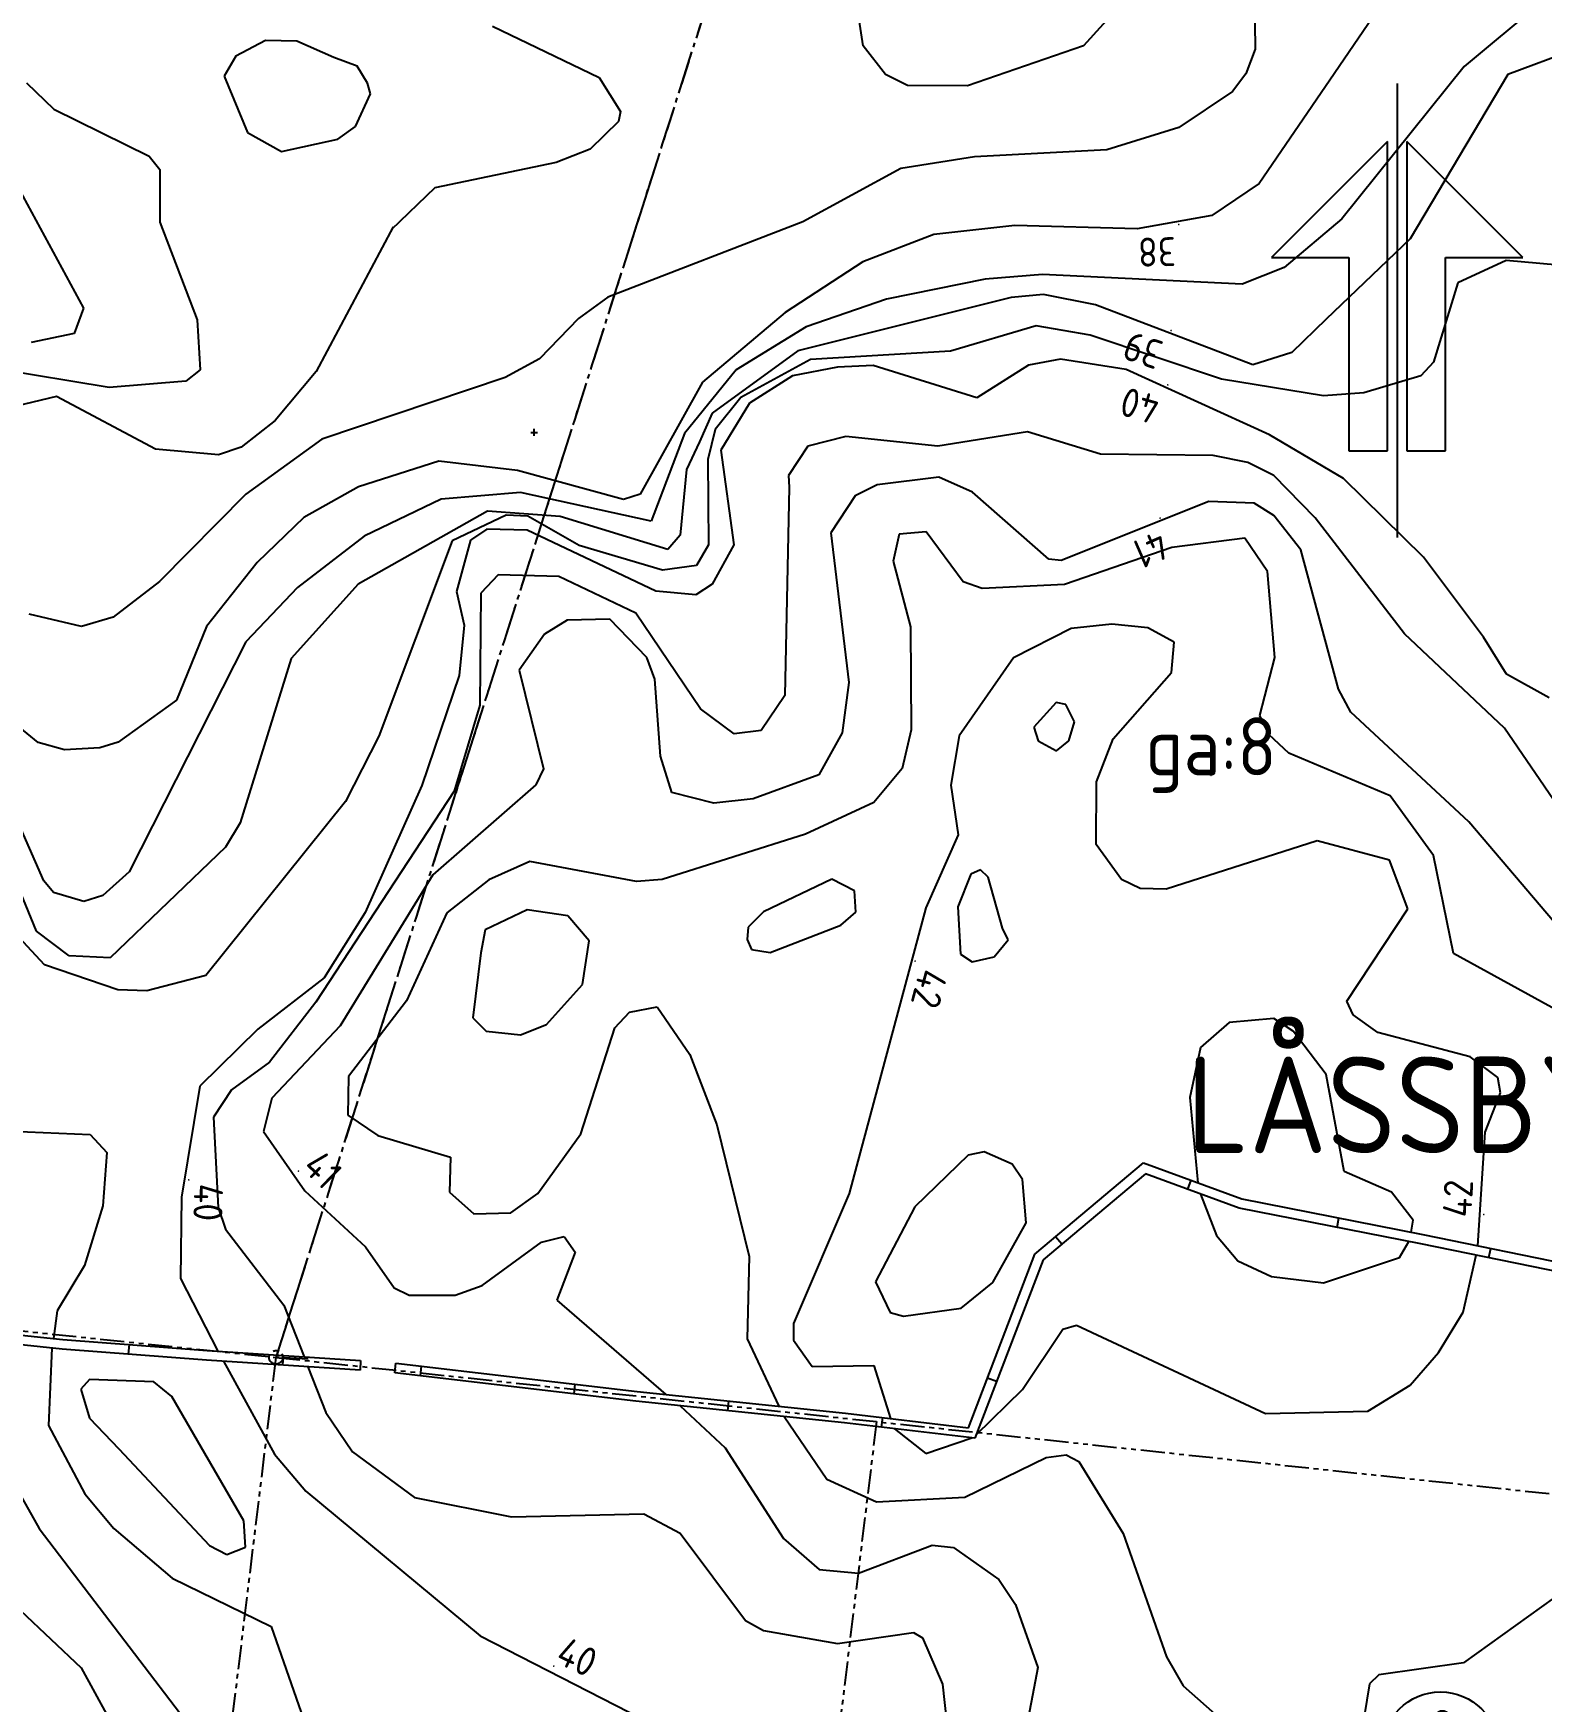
# Model space of a CAD drawing. Header units: metres. Extents: x 139929 to 143267, y 6401995 to 6404511.
# Drawn here: x 140226.6 to 140304.7, y 6402346.4 to 6402432.8 of the extents above; entities that cross this region are included whole.
import ezdxf
from ezdxf.enums import TextEntityAlignment as Align

# ---------------------------------------------------------------- set-up
doc = ezdxf.new("R2010")
doc.units = ezdxf.units.M
for name, pattern in [('DASHED', [0.75, 0.5, -0.25]), ('DASHED2', [3, 2, -1]), ('PHANTOM', [2.5, 1.25, -0.25, 0.25, -0.25, 0.25, -0.25])]:
    doc.linetypes.add(name, pattern=pattern)
doc.layers.add('LM_GRÄNSPUNKT_TEXT_NY', color=94, linetype='Continuous', lineweight=25)
for name, color, linetype in [('M-BEF-MUR', 4, 'Continuous'), ('M-BEF-NIVÅKURVA-PRIMÄR-0.5M', 12, 'Continuous'), ('M-BEF-NIVÅKURVA-PRIMÄR-1.0M', 12, 'Continuous'), ('M-GR-FASTIGHETSGRÄNS', 3, 'PHANTOM'), ('M-GR-RÄTTIGHETSGRÄNS', 3, 'DASHED'), ('M-GR-TRAKTGRÄNS', 7, 'PHANTOM'), ('M-KRYSS-1000', 1, 'Continuous'), ('M-KRYSS-400', 1, 'Continuous'), ('M-RH-VA-TEXT', 4, 'Continuous')]:
    doc.layers.add(name, color=color, linetype=linetype)
doc.styles.add('ISO', font='iso.shx', dxfattribs={"height": 2.5})
doc.styles.add('ITALICC', font='italicc', dxfattribs={"oblique": 10})
doc.styles.add('M-modell-va$0$SIMPLEX8', font='simplex.shx', dxfattribs={"width": 0.8})

# ---------------------------------------------------------------- blocks, each defined once
blk = doc.blocks.new('osynlig cirkel')
blk.add_circle((0, 0), 0.005)
blk = doc.blocks.new('OSYNLIG')
blk.add_blockref('osynlig cirkel', (0, 0))
blk = doc.blocks.new('LIGGARPUNKT')
blk.add_circle((0, 0), 0.35)
at = {"layer": 'LM_GRÄNSPUNKT_TEXT_NY', "style": 'ITALICC', "oblique": 10}
blk.add_attdef('PUNKTBETECKNING', (0.5, -0.35), '', height=0.7, dxfattribs=at)
blk = doc.blocks.new('PRI_V_POLLARE')
blk.add_circle((0, 0), 0.2)
blk = doc.blocks.new('PLUS')
for p, q in [((-0.175, 0), (0, 0)), ((0, 0), (0, 0.175)), ((0, -0.175), (0, 0)), ((0, 0), (0.175, 0))]:
    blk.add_line(p, q)
blk = doc.blocks.new('PRI_NIVÅ_HÖJDPKT')
at = {"color": 0, "linetype": 'Continuous', "lineweight": -3}
blk.add_circle((183, 184), 0.0005, dxfattribs=at)
blk = doc.blocks.new('M-modell-va$0$VA Littera')
blk.add_circle((0, 0), 1.5)
at = {"style": 'M-modell-va$0$SIMPLEX8', "width": 0.8}
for tag, p in [('D/S', (0.051, 0.289)), ('NR', (0.001, -0.891))]:
    blk.add_attdef(tag, text='', height=0.7, dxfattribs=at).set_placement(p, align=Align.CENTER)
at = {"style": 'M-modell-va$0$SIMPLEX8', "width": 0.8, "flags": 1}
for tag, p in [('LOCKNIVÅ', (1.783, 0.248)), ('VG-NIVÅ', (1.789, -0.674))]:
    blk.add_attdef(tag, p, '', height=0.5, dxfattribs=at)

msp = doc.modelspace()

# ---------------------------------------------------------------- linework, layer by layer
at = {"layer": 'M-BEF-MUR', "lineweight": -3}
for p, q in [((140278.45, 6402369.583), (140284.067, 6402374.313)), ((140284.067, 6402374.313), (140289.148, 6402372.436)), ((140284.166, 6402373.743), (140280.821, 6402370.926)), ((140289.013, 6402371.953), (140284.166, 6402373.743)), ((140286.355, 6402372.935), (140286.528, 6402373.404)), ((140289.148, 6402372.436), (140298.514, 6402370.605)), ((140298.416, 6402370.115), (140289.013, 6402371.953)), ((140294.083, 6402370.962), (140294.179, 6402371.452)), ((140280.821, 6402370.926), (140278.871, 6402369.284)), ((140298.514, 6402370.605), (140310.538, 6402368.133)), ((140279.832, 6402370.093), (140279.509, 6402370.475)), ((140310.453, 6402367.64), (140298.416, 6402370.115)), ((140301.928, 6402369.393), (140302.029, 6402369.883)), ((140228.108, 6402364.657), (140186.401, 6402369.167)), ((140186.457, 6402369.663), (140228.153, 6402365.154)), ((140275.002, 6402360.592), (140278.45, 6402369.583)), ((140278.871, 6402369.284), (140275.33, 6402360.05)), ((140235.588, 6402364.099), (140228.108, 6402364.657)), ((140228.153, 6402365.154), (140235.623, 6402364.597)), ((140231.556, 6402364.399), (140231.593, 6402364.898)), ((140235.623, 6402364.597), (140243.56, 6402364.07)), ((140243.527, 6402363.571), (140235.588, 6402364.099)), ((140239.535, 6402363.836), (140239.568, 6402364.335)), ((140243.56, 6402364.07), (140243.527, 6402363.571)), ((140245.322, 6402363.434), (140245.381, 6402363.93)), ((140245.381, 6402363.93), (140257.859, 6402362.47)), ((140246.657, 6402363.277), (140246.715, 6402363.774)), ((140257.804, 6402361.972), (140245.322, 6402363.434)), ((140254.603, 6402362.347), (140254.661, 6402362.844)), ((140276.456, 6402362.988), (140275.989, 6402363.166)), ((140268.589, 6402360.856), (140257.804, 6402361.972)), ((140257.859, 6402362.47), (140268.644, 6402361.353)), ((140262.556, 6402361.48), (140262.608, 6402361.978)), ((140268.644, 6402361.353), (140275.002, 6402360.592)), ((140270.51, 6402360.627), (140270.57, 6402361.123)), ((140275.33, 6402360.05), (140268.589, 6402360.856))]:
    msp.add_line(p, q, dxfattribs=at)
at = {"layer": 'M-BEF-MUR'}
for p, q in [((140278.45, 6402369.583), (140284.067, 6402374.313)), ((140284.067, 6402374.313), (140289.148, 6402372.436)), ((140284.166, 6402373.743), (140280.821, 6402370.926)), ((140289.013, 6402371.953), (140284.166, 6402373.743)), ((140286.355, 6402372.935), (140286.528, 6402373.404)), ((140289.148, 6402372.436), (140298.514, 6402370.605)), ((140298.416, 6402370.115), (140289.013, 6402371.953)), ((140294.083, 6402370.962), (140294.179, 6402371.452)), ((140280.821, 6402370.926), (140278.871, 6402369.284)), ((140298.514, 6402370.605), (140310.538, 6402368.133)), ((140279.832, 6402370.093), (140279.509, 6402370.475)), ((140310.453, 6402367.64), (140298.416, 6402370.115)), ((140301.928, 6402369.393), (140302.029, 6402369.883)), ((140228.108, 6402364.657), (140186.401, 6402369.167)), ((140186.457, 6402369.663), (140228.153, 6402365.154)), ((140275.002, 6402360.592), (140278.45, 6402369.583)), ((140278.871, 6402369.284), (140275.33, 6402360.05)), ((140235.588, 6402364.099), (140228.108, 6402364.657)), ((140228.153, 6402365.154), (140235.623, 6402364.597)), ((140231.556, 6402364.399), (140231.593, 6402364.898)), ((140235.623, 6402364.597), (140243.56, 6402364.07)), ((140243.527, 6402363.571), (140235.588, 6402364.099)), ((140239.535, 6402363.836), (140239.568, 6402364.335)), ((140243.56, 6402364.07), (140243.527, 6402363.571)), ((140245.322, 6402363.434), (140245.381, 6402363.93)), ((140245.381, 6402363.93), (140257.859, 6402362.47)), ((140246.657, 6402363.277), (140246.715, 6402363.774)), ((140257.804, 6402361.972), (140245.322, 6402363.434)), ((140254.603, 6402362.347), (140254.661, 6402362.844)), ((140276.456, 6402362.988), (140275.989, 6402363.166)), ((140268.589, 6402360.856), (140257.804, 6402361.972)), ((140257.859, 6402362.47), (140268.644, 6402361.353)), ((140262.556, 6402361.48), (140262.608, 6402361.978)), ((140268.644, 6402361.353), (140275.002, 6402360.592)), ((140270.51, 6402360.627), (140270.57, 6402361.123)), ((140275.33, 6402360.05), (140268.589, 6402360.856))]:
    msp.add_line(p, q, dxfattribs=at)
at = {"layer": 'M-BEF-NIVÅKURVA-PRIMÄR-0.5M', "linetype": 'Continuous', "lineweight": -3}
for p, q in [((140289.8, 6402435.04, 37.5), (140289.835, 6402431.945, 37.5)), ((140304.568, 6402434.319, 38.5), (140300.653, 6402431.052, 38.5)), ((140289.835, 6402431.945, 37.5), (140289.356, 6402430.671, 37.5)), ((140300.653, 6402431.052, 38.5), (140294.324, 6402423.178, 38.5)), ((140226.264, 6402430.204, 36.5), (140227.693, 6402428.845, 36.5)), ((140289.356, 6402430.671, 37.5), (140288.665, 6402429.765, 37.5)), ((140288.665, 6402429.765, 37.5), (140285.894, 6402427.891, 37.5)), ((140227.693, 6402428.845, 36.5), (140232.614, 6402426.408, 36.5)), ((140285.894, 6402427.891, 37.5), (140282.174, 6402426.743, 37.5)), ((140282.174, 6402426.743, 37.5), (140275.313, 6402426.373, 37.5)), ((140232.614, 6402426.408, 36.5), (140233.162, 6402425.731, 36.5)), ((140275.313, 6402426.373, 37.5), (140271.506, 6402425.771, 37.5)), ((140233.162, 6402425.731, 36.5), (140233.163, 6402422.991, 36.5)), ((140271.506, 6402425.771, 37.5), (140266.43, 6402423.02, 37.5)), ((140233.163, 6402422.991, 36.5), (140235.093, 6402417.949, 36.5)), ((140266.43, 6402423.02, 37.5), (140256.343, 6402419.123, 37.5)), ((140294.324, 6402423.178, 38.5), (140291.349, 6402420.646, 38.5)), ((140291.349, 6402420.646, 38.5), (140289.165, 6402419.794, 38.5)), ((140302.823, 6402421.014, 39.5), (140300.33, 6402419.866, 39.5)), ((140306.312, 6402420.711, 39.5), (140302.823, 6402421.014, 39.5)), ((140275.877, 6402420.043, 38.5), (140270.767, 6402419.008, 38.5)), ((140278.836, 6402420.286, 38.5), (140275.877, 6402420.043, 38.5)), ((140289.165, 6402419.794, 38.5), (140278.836, 6402420.286, 38.5)), ((140300.33, 6402419.866, 39.5), (140299.065, 6402415.747, 39.5)), ((140256.343, 6402419.123, 37.5), (140254.839, 6402418.018, 37.5)), ((140270.767, 6402419.008, 38.5), (140266.612, 6402417.585, 38.5)), ((140235.093, 6402417.949, 36.5), (140235.254, 6402415.346, 36.5)), ((140254.839, 6402418.018, 37.5), (140252.806, 6402415.916, 37.5)), ((140266.612, 6402417.585, 38.5), (140262.992, 6402415.35, 38.5)), ((140278.508, 6402417.631, 39.5), (140274.086, 6402416.314, 39.5)), ((140281.31, 6402417.157, 39.5), (140278.508, 6402417.631, 39.5)), ((140274.086, 6402416.314, 39.5), (140266.836, 6402415.893, 39.5)), ((140288.101, 6402414.87, 39.5), (140281.31, 6402417.157, 39.5)), ((140230.55, 6402414.442, 36.5), (140220.317, 6402416.133, 36.5)), ((140252.806, 6402415.916, 37.5), (140251.028, 6402414.959, 37.5)), ((140266.836, 6402415.893, 39.5), (140263.233, 6402413.916, 39.5)), ((140299.065, 6402415.747, 39.5), (140298.41, 6402415.04, 39.5)), ((140234.511, 6402414.764, 36.5), (140230.55, 6402414.442, 36.5)), ((140235.254, 6402415.346, 36.5), (140234.511, 6402414.764, 36.5)), ((140251.028, 6402414.959, 37.5), (140241.551, 6402411.76, 37.5)), ((140262.992, 6402415.35, 38.5), (140260.321, 6402412.063, 38.5)), ((140293.383, 6402414.003, 39.5), (140288.101, 6402414.87, 39.5)), ((140298.41, 6402415.04, 39.5), (140295.46, 6402414.169, 39.5)), ((140263.233, 6402413.916, 39.5), (140261.91, 6402412.268, 39.5)), ((140295.46, 6402414.169, 39.5), (140293.383, 6402414.003, 39.5)), ((140260.321, 6402412.063, 38.5), (140258.597, 6402407.518, 38.5)), ((140261.91, 6402412.268, 39.5), (140261.523, 6402410.714, 39.5)), ((140278.057, 6402412.142, 40.5), (140273.419, 6402411.408, 40.5)), ((140281.844, 6402410.996, 40.5), (140278.057, 6402412.142, 40.5)), ((140241.551, 6402411.76, 37.5), (140237.625, 6402408.911, 37.5)), ((140266.691, 6402411.402, 40.5), (140265.701, 6402409.891, 40.5)), ((140268.656, 6402411.905, 40.5), (140266.691, 6402411.402, 40.5)), ((140273.419, 6402411.408, 40.5), (140268.656, 6402411.905, 40.5)), ((140261.523, 6402410.714, 39.5), (140261.555, 6402406.302, 39.5)), ((140287.674, 6402410.928, 40.5), (140281.844, 6402410.996, 40.5)), ((140289.462, 6402410.566, 40.5), (140287.674, 6402410.928, 40.5)), ((140290.809, 6402409.887, 40.5), (140289.462, 6402410.566, 40.5)), ((140265.701, 6402409.891, 40.5), (140265.728, 6402409.278, 40.5)), ((140292.953, 6402407.691, 40.5), (140290.809, 6402409.887, 40.5)), ((140237.625, 6402408.911, 37.5), (140233.149, 6402404.391, 37.5)), ((140247.727, 6402408.658, 38.5), (140243.742, 6402406.745, 38.5)), ((140251.825, 6402409, 38.5), (140247.727, 6402408.658, 38.5)), ((140258.597, 6402407.518, 38.5), (140251.825, 6402409, 38.5)), ((140265.728, 6402409.278, 40.5), (140265.51, 6402398.503, 40.5)), ((140251.086, 6402407.831, 39.5), (140248.295, 6402406.504, 39.5)), ((140252.201, 6402407.778, 39.5), (140251.086, 6402407.831, 39.5)), ((140254.872, 6402406.253, 39.5), (140252.201, 6402407.778, 39.5)), ((140297.565, 6402401.697, 40.5), (140292.953, 6402407.691, 40.5)), ((140271.419, 6402406.849, 41.5), (140271.118, 6402405.443, 41.5)), ((140272.827, 6402406.962, 41.5), (140271.419, 6402406.849, 41.5)), ((140274.73, 6402404.374, 41.5), (140272.827, 6402406.962, 41.5)), ((140243.742, 6402406.745, 38.5), (140240.297, 6402404.08, 38.5)), ((140248.295, 6402406.504, 39.5), (140244.502, 6402396.39, 39.5)), ((140259.174, 6402404.98, 39.5), (140254.872, 6402406.253, 39.5)), ((140261.555, 6402406.302, 39.5), (140260.937, 6402405.227, 39.5)), ((140285.523, 6402406.155, 41.5), (140279.97, 6402404.246, 41.5)), ((140289.306, 6402406.639, 41.5), (140285.523, 6402406.155, 41.5)), ((140290.475, 6402404.919, 41.5), (140289.306, 6402406.639, 41.5)), ((140260.937, 6402405.227, 39.5), (140259.174, 6402404.98, 39.5)), ((140271.118, 6402405.443, 41.5), (140272.005, 6402402.052, 41.5)), ((140233.149, 6402404.391, 37.5), (140230.749, 6402402.551, 37.5)), ((140250.666, 6402404.744, 40.5), (140249.778, 6402403.799, 40.5)), ((140253.811, 6402404.654, 40.5), (140250.666, 6402404.744, 40.5)), ((140257.796, 6402402.756, 40.5), (140253.811, 6402404.654, 40.5)), ((140275.724, 6402404.043, 41.5), (140274.73, 6402404.374, 41.5)), ((140279.97, 6402404.246, 41.5), (140275.724, 6402404.043, 41.5)), ((140290.855, 6402400.472, 41.5), (140290.475, 6402404.919, 41.5)), ((140240.297, 6402404.08, 38.5), (140237.62, 6402401.269, 38.5)), ((140249.778, 6402403.799, 40.5), (140249.728, 6402397.998, 40.5)), ((140229.117, 6402402.066, 37.5), (140226.402, 6402402.699, 37.5)), ((140230.749, 6402402.551, 37.5), (140229.117, 6402402.066, 37.5)), ((140261.135, 6402397.804, 40.5), (140257.796, 6402402.756, 40.5)), ((140272.005, 6402402.052, 41.5), (140272.051, 6402396.727, 41.5)), ((140302.741, 6402396.806, 40.5), (140297.565, 6402401.697, 40.5)), ((140237.62, 6402401.269, 38.5), (140231.58, 6402389.363, 38.5)), ((140290.077, 6402397.461, 41.5), (140290.855, 6402400.472, 41.5)), ((140265.51, 6402398.503, 40.5), (140264.275, 6402396.683, 40.5)), ((140249.728, 6402397.998, 40.5), (140248.404, 6402393.542, 40.5)), ((140262.878, 6402396.515, 40.5), (140261.135, 6402397.804, 40.5)), ((140279.542, 6402398.128, 42.5), (140278.395, 6402396.857, 42.5)), ((140280.051, 6402398.029, 42.5), (140279.542, 6402398.128, 42.5)), ((140280.495, 6402397.141, 42.5), (140280.051, 6402398.029, 42.5)), ((140290.558, 6402396.463, 41.5), (140290.077, 6402397.461, 41.5)), ((140264.275, 6402396.683, 40.5), (140262.878, 6402396.515, 40.5)), ((140272.051, 6402396.727, 41.5), (140271.576, 6402394.72, 41.5)), ((140278.395, 6402396.857, 42.5), (140278.614, 6402396.142, 42.5)), ((140280.208, 6402396.147, 42.5), (140280.495, 6402397.141, 42.5)), ((140291.578, 6402395.514, 41.5), (140290.558, 6402396.463, 41.5)), ((140305.51, 6402392.772, 40.5), (140302.741, 6402396.806, 40.5)), ((140244.502, 6402396.39, 39.5), (140242.769, 6402393.012, 39.5)), ((140278.614, 6402396.142, 42.5), (140279.565, 6402395.632, 42.5)), ((140279.565, 6402395.632, 42.5), (140280.208, 6402396.147, 42.5)), ((140296.83, 6402393.297, 41.5), (140291.578, 6402395.514, 41.5)), ((140227.166, 6402388.9, 38.5), (140224.808, 6402394.259, 38.5)), ((140271.576, 6402394.72, 41.5), (140270.116, 6402392.95, 41.5)), ((140242.769, 6402393.012, 39.5), (140235.553, 6402384.011, 39.5)), ((140248.404, 6402393.542, 40.5), (140241.233, 6402382.615, 40.5)), ((140299.061, 6402390.207, 41.5), (140296.83, 6402393.297, 41.5)), ((140270.116, 6402392.95, 41.5), (140266.579, 6402391.319, 41.5)), ((140266.579, 6402391.319, 41.5), (140259.159, 6402388.967, 41.5)), ((140252.315, 6402389.911, 41.5), (140250.2, 6402388.958, 41.5)), ((140257.831, 6402388.872, 41.5), (140252.315, 6402389.911, 41.5)), ((140300.097, 6402385.139, 41.5), (140299.061, 6402390.207, 41.5)), ((140227.666, 6402388.301, 38.5), (140227.166, 6402388.9, 38.5)), ((140231.58, 6402389.363, 38.5), (140230.212, 6402388.147, 38.5)), ((140250.2, 6402388.958, 41.5), (140248.024, 6402387.242, 41.5)), ((140259.159, 6402388.967, 41.5), (140257.831, 6402388.872, 41.5)), ((140275.132, 6402389.257, 42.5), (140274.46, 6402387.55, 42.5)), ((140275.63, 6402389.465, 42.5), (140275.132, 6402389.257, 42.5)), ((140276.019, 6402389.092, 42.5), (140275.63, 6402389.465, 42.5)), ((140276.762, 6402386.445, 42.5), (140276.019, 6402389.092, 42.5)), ((140229.237, 6402387.83, 38.5), (140227.666, 6402388.301, 38.5)), ((140230.212, 6402388.147, 38.5), (140229.237, 6402387.83, 38.5)), ((140248.024, 6402387.242, 41.5), (140245.926, 6402382.697, 41.5)), ((140274.46, 6402387.55, 42.5), (140274.591, 6402385.101, 42.5)), ((140227.209, 6402384.55, 39.5), (140225.435, 6402386.45, 39.5)), ((140277.062, 6402385.856, 42.5), (140276.762, 6402386.445, 42.5)), ((140276.341, 6402384.969, 42.5), (140277.062, 6402385.856, 42.5)), ((140231, 6402383.254, 39.5), (140227.209, 6402384.55, 39.5)), ((140274.591, 6402385.101, 42.5), (140275.195, 6402384.704, 42.5)), ((140275.195, 6402384.704, 42.5), (140276.341, 6402384.969, 42.5)), ((140306.42, 6402381.668, 41.5), (140300.097, 6402385.139, 41.5)), ((140235.553, 6402384.011, 39.5), (140232.488, 6402383.214, 39.5)), ((140232.488, 6402383.214, 39.5), (140231, 6402383.254, 39.5)), ((140245.926, 6402382.697, 41.5), (140242.928, 6402378.782, 41.5)), ((140241.233, 6402382.615, 40.5), (140238.844, 6402379.52, 40.5)), ((140256.71, 6402381.292, 41.5), (140257.478, 6402382.108, 41.5)), ((140257.478, 6402382.108, 41.5), (140258.909, 6402382.39, 41.5)), ((140258.909, 6402382.39, 41.5), (140260.594, 6402379.914, 41.5)), ((140290.812, 6402381.775, 42.5), (140288.488, 6402381.571, 42.5)), ((140291.816, 6402381.13, 42.5), (140290.812, 6402381.775, 42.5)), ((140254.959, 6402375.802, 41.5), (140256.71, 6402381.292, 41.5)), ((140288.488, 6402381.571, 42.5), (140287.013, 6402380.283, 42.5)), ((140293.508, 6402378.885, 42.5), (140291.816, 6402381.13, 42.5)), ((140287.013, 6402380.283, 42.5), (140286.453, 6402377.683, 42.5)), ((140238.844, 6402379.52, 40.5), (140236.875, 6402378.081, 40.5)), ((140260.594, 6402379.914, 41.5), (140261.984, 6402376.28, 41.5)), ((140242.928, 6402378.782, 41.5), (140242.902, 6402376.78, 41.5)), ((140294.443, 6402373.864, 42.5), (140293.508, 6402378.885, 42.5)), ((140236.875, 6402378.081, 40.5), (140235.939, 6402376.675, 40.5)), ((140286.453, 6402377.683, 42.5), (140286.878, 6402373.275, 42.5)), ((140235.939, 6402376.675, 40.5), (140236.179, 6402371.995, 40.5)), ((140242.902, 6402376.78, 41.5), (140244.449, 6402375.728, 41.5)), ((140222.792, 6402376.054, 39.5), (140229.569, 6402375.773, 39.5)), ((140229.569, 6402375.773, 39.5), (140230.428, 6402374.847, 39.5)), ((140244.449, 6402375.728, 41.5), (140248.204, 6402374.593, 41.5)), ((140252.726, 6402372.712, 41.5), (140254.959, 6402375.802, 41.5)), ((140261.984, 6402376.28, 41.5), (140263.664, 6402369.454, 41.5)), ((140275.827, 6402374.884, 42.5), (140274.998, 6402374.705, 42.5)), ((140277.261, 6402374.237, 42.5), (140275.827, 6402374.884, 42.5)), ((140230.428, 6402374.847, 39.5), (140230.219, 6402372.084, 39.5)), ((140248.204, 6402374.593, 41.5), (140248.16, 6402372.785, 41.5)), ((140274.998, 6402374.705, 42.5), (140272.227, 6402372.024, 42.5)), ((140277.806, 6402373.446, 42.5), (140277.261, 6402374.237, 42.5)), ((140277.998, 6402371.202, 42.5), (140277.806, 6402373.446, 42.5)), ((140296.9, 6402372.781, 42.5), (140294.443, 6402373.864, 42.5)), ((140248.16, 6402372.785, 41.5), (140249.42, 6402371.665, 41.5)), ((140251.338, 6402371.719, 41.5), (140252.726, 6402372.712, 41.5)), ((140287.014, 6402372.692, 42.5), (140287.846, 6402370.548, 42.5)), ((140298.017, 6402371.345, 42.5), (140296.9, 6402372.781, 42.5)), ((140230.219, 6402372.084, 39.5), (140229.277, 6402369, 39.5)), ((140236.179, 6402371.995, 40.5), (140236.572, 6402370.872, 40.5)), ((140249.42, 6402371.665, 41.5), (140251.338, 6402371.719, 41.5)), ((140272.227, 6402372.024, 42.5), (140270.201, 6402368.149, 42.5)), ((140236.572, 6402370.872, 40.5), (140239.583, 6402366.946, 40.5)), ((140276.273, 6402368.12, 42.5), (140277.998, 6402371.202, 42.5)), ((140287.846, 6402370.548, 42.5), (140288.952, 6402369.234, 42.5)), ((140297.92, 6402370.721, 42.5), (140298.017, 6402371.345, 42.5)), ((140297.312, 6402369.415, 42.5), (140297.798, 6402370.235, 42.5)), ((140229.277, 6402369, 39.5), (140227.863, 6402366.638, 39.5)), ((140263.664, 6402369.454, 41.5), (140263.559, 6402365.193, 41.5)), ((140288.952, 6402369.234, 42.5), (140290.694, 6402368.416, 42.5)), ((140293.379, 6402368.096, 42.5), (140297.312, 6402369.415, 42.5)), ((140270.201, 6402368.149, 42.5), (140270.963, 6402366.56, 42.5)), ((140274.632, 6402366.777, 42.5), (140276.273, 6402368.12, 42.5)), ((140290.694, 6402368.416, 42.5), (140293.379, 6402368.096, 42.5)), ((140227.863, 6402366.638, 39.5), (140227.669, 6402365.206, 39.5)), ((140239.583, 6402366.946, 40.5), (140240.63, 6402364.265, 40.5)), ((140270.963, 6402366.56, 42.5), (140271.643, 6402366.362, 42.5)), ((140271.643, 6402366.362, 42.5), (140274.632, 6402366.777, 42.5)), ((140227.58, 6402364.714, 39.5), (140227.417, 6402360.714, 39.5)), ((140263.559, 6402365.193, 41.5), (140265.188, 6402361.71, 41.5)), ((140240.83, 6402363.75, 40.5), (140241.759, 6402361.375, 40.5)), ((140241.759, 6402361.375, 40.5), (140243.138, 6402359.343, 40.5)), ((140265.469, 6402361.18, 41.5), (140267.68, 6402357.933, 41.5)), ((140227.417, 6402360.714, 39.5), (140229.293, 6402357.17, 39.5)), ((140243.138, 6402359.343, 40.5), (140246.337, 6402356.977, 40.5)), ((140274.821, 6402356.997, 41.5), (140279.025, 6402359.046, 41.5)), ((140279.025, 6402359.046, 41.5), (140280.061, 6402359.198, 41.5)), ((140280.061, 6402359.198, 41.5), (140280.723, 6402358.841, 41.5)), ((140280.723, 6402358.841, 41.5), (140283.009, 6402355.118, 41.5)), ((140267.68, 6402357.933, 41.5), (140270.25, 6402356.766, 41.5)), ((140229.293, 6402357.17, 39.5), (140230.797, 6402355.372, 39.5)), ((140246.337, 6402356.977, 40.5), (140251.372, 6402355.991, 40.5)), ((140270.25, 6402356.766, 41.5), (140274.821, 6402356.997, 41.5)), ((140251.372, 6402355.991, 40.5), (140258.204, 6402356.141, 40.5)), ((140258.204, 6402356.141, 40.5), (140260.099, 6402355.133, 40.5)), ((140230.797, 6402355.372, 39.5), (140233.8, 6402352.813, 39.5)), ((140260.099, 6402355.133, 40.5), (140263.469, 6402350.609, 40.5)), ((140283.009, 6402355.118, 41.5), (140285.253, 6402348.734, 41.5)), ((140233.8, 6402352.813, 39.5), (140238.921, 6402350.299, 39.5)), ((140225.959, 6402351.132, 38.5), (140229.096, 6402348.166, 38.5)), ((140238.921, 6402350.299, 39.5), (140240.744, 6402345.112, 39.5)), ((140263.469, 6402350.609, 40.5), (140264.411, 6402350.095, 40.5)), ((140264.411, 6402350.095, 40.5), (140268.224, 6402349.422, 40.5)), ((140268.224, 6402349.422, 40.5), (140272.162, 6402350, 40.5)), ((140272.162, 6402350, 40.5), (140272.63, 6402349.716, 40.5)), ((140272.63, 6402349.716, 40.5), (140273.66, 6402347.315, 40.5)), ((140229.096, 6402348.166, 38.5), (140236.739, 6402334.229, 38.5)), ((140285.253, 6402348.734, 41.5), (140286.121, 6402347.237, 41.5)), ((140273.66, 6402347.315, 40.5), (140274.266, 6402341.74, 40.5)), ((140286.121, 6402347.237, 41.5), (140290.321, 6402343.529, 41.5))]:
    msp.add_line(p, q, dxfattribs=at)
at = {"layer": 'M-BEF-NIVÅKURVA-PRIMÄR-1.0M', "linetype": 'Continuous', "lineweight": -3}
for p, q in [((140299.061, 6402438.211, 38), (140293.705, 6402430.346, 38)), ((140269.552, 6402432.119, 37), (140268.855, 6402436.681, 37)), ((140283.001, 6402434.369, 37), (140280.963, 6402432.118, 37)), ((140250.385, 6402433.138, 37), (140255.905, 6402430.479, 37)), ((140238.629, 6402432.403, 37), (140237.104, 6402431.594, 37)), ((140240.258, 6402432.369, 37), (140238.629, 6402432.403, 37)), ((140242.166, 6402431.517, 37), (140240.258, 6402432.369, 37)), ((140270.721, 6402430.644, 37), (140269.552, 6402432.119, 37)), ((140280.963, 6402432.118, 37), (140274.952, 6402430.058, 37)), ((140306.352, 6402431.921, 39), (140302.908, 6402430.643, 39)), ((140237.104, 6402431.594, 37), (140236.501, 6402430.561, 37)), ((140243.371, 6402431.076, 37), (140242.166, 6402431.517, 37)), ((140243.906, 6402430.195, 37), (140243.371, 6402431.076, 37)), ((140236.501, 6402430.561, 37), (140237.709, 6402427.643, 37)), ((140244.069, 6402429.633, 37), (140243.906, 6402430.195, 37)), ((140255.905, 6402430.479, 37), (140257.006, 6402428.732, 37)), ((140271.851, 6402430.065, 37), (140270.721, 6402430.644, 37)), ((140293.705, 6402430.346, 38), (140290.042, 6402424.997, 38)), ((140302.908, 6402430.643, 39), (140297.853, 6402422.127, 39)), ((140243.299, 6402427.955, 37), (140244.069, 6402429.633, 37)), ((140274.952, 6402430.058, 37), (140271.851, 6402430.065, 37)), ((140257.006, 6402428.732, 37), (140256.905, 6402428.217, 37)), ((140237.709, 6402427.643, 37), (140239.466, 6402426.662, 37)), ((140242.381, 6402427.302, 37), (140243.299, 6402427.955, 37)), ((140256.905, 6402428.217, 37), (140255.431, 6402426.781, 37)), ((140239.466, 6402426.662, 37), (140242.381, 6402427.302, 37)), ((140255.431, 6402426.781, 37), (140253.683, 6402426.086, 37)), ((140253.683, 6402426.086, 37), (140247.401, 6402424.767, 37)), ((140225.624, 6402425.171, 36), (140229.224, 6402418.547, 36)), ((140290.042, 6402424.997, 38), (140287.603, 6402423.344, 38)), ((140247.401, 6402424.767, 37), (140245.142, 6402422.607, 37)), ((140287.603, 6402423.344, 38), (140283.738, 6402422.647, 38)), ((140245.25, 6402422.755, 37), (140241.257, 6402415.276, 37)), ((140273.222, 6402422.359, 38), (140269.548, 6402420.946, 38)), ((140277.412, 6402422.833, 38), (140273.222, 6402422.359, 38)), ((140283.738, 6402422.647, 38), (140277.412, 6402422.833, 38)), ((140297.853, 6402422.127, 39), (140293.515, 6402417.98, 39)), ((140269.548, 6402420.946, 38), (140265.523, 6402418.322, 38)), ((140277.209, 6402419.091, 39), (140266.172, 6402416.33, 39)), ((140278.886, 6402419.251, 39), (140277.209, 6402419.091, 39)), ((140281.584, 6402418.713, 39), (140278.886, 6402419.251, 39)), ((140229.224, 6402418.547, 36), (140228.739, 6402417.24, 36)), ((140265.523, 6402418.322, 38), (140261.248, 6402414.722, 38)), ((140289.727, 6402415.617, 39), (140281.584, 6402418.713, 39)), ((140228.739, 6402417.24, 36), (140226.517, 6402416.769, 36)), ((140293.515, 6402417.98, 39), (140291.744, 6402416.244, 39)), ((140266.172, 6402416.33, 39), (140261.744, 6402413.107, 39)), ((140268.223, 6402415.498, 40), (140265.904, 6402415.038, 40)), ((140270.083, 6402415.574, 40), (140268.223, 6402415.498, 40)), ((140275.441, 6402413.906, 40), (140270.083, 6402415.574, 40)), ((140278.11, 6402415.599, 40), (140275.441, 6402413.906, 40)), ((140279.766, 6402415.903, 40), (140278.11, 6402415.599, 40)), ((140283.166, 6402415.365, 40), (140279.766, 6402415.903, 40)), ((140291.744, 6402416.244, 39), (140289.727, 6402415.617, 39)), ((140241.257, 6402415.276, 37), (140239.135, 6402412.74, 37)), ((140261.248, 6402414.722, 38), (140258.013, 6402408.923, 38)), ((140265.904, 6402415.038, 40), (140263.677, 6402413.623, 40)), ((140290.588, 6402411.99, 40), (140283.166, 6402415.365, 40)), ((140227.83, 6402413.976, 37), (140224.853, 6402413.258, 37)), ((140232.939, 6402411.25, 37), (140227.83, 6402413.976, 37)), ((140261.744, 6402413.107, 39), (140261.094, 6402411.623, 39)), ((140263.677, 6402413.623, 40), (140262.189, 6402411.196, 40)), ((140239.135, 6402412.74, 37), (140237.372, 6402411.355, 37)), ((140236.209, 6402410.952, 37), (140232.939, 6402411.25, 37)), ((140237.372, 6402411.355, 37), (140236.209, 6402410.952, 37)), ((140261.094, 6402411.623, 39), (140260.414, 6402410.202, 39)), ((140262.189, 6402411.196, 40), (140262.861, 6402406.302, 40)), ((140294.416, 6402409.737, 40), (140290.588, 6402411.99, 40)), ((140247.604, 6402410.624, 38), (140243.444, 6402409.296, 38)), ((140251.669, 6402410.142, 38), (140247.604, 6402410.624, 38)), ((140257.154, 6402408.641, 38), (140251.669, 6402410.142, 38)), ((140260.414, 6402410.202, 39), (140260.092, 6402406.788, 39)), ((140270.291, 6402409.408, 41), (140269.145, 6402408.825, 41)), ((140273.48, 6402409.79, 41), (140270.291, 6402409.408, 41)), ((140275.216, 6402409.02, 41), (140273.48, 6402409.79, 41)), ((140298.559, 6402405.649, 40), (140294.416, 6402409.737, 40)), ((140243.444, 6402409.296, 38), (140240.628, 6402407.707, 38)), ((140258.013, 6402408.923, 38), (140257.154, 6402408.641, 38)), ((140269.145, 6402408.825, 41), (140267.895, 6402406.92, 41)), ((140279.163, 6402405.546, 41), (140275.216, 6402409.02, 41)), ((140287.444, 6402408.542, 41), (140279.809, 6402405.488, 41)), ((140289.795, 6402408.448, 41), (140287.444, 6402408.542, 41)), ((140240.628, 6402407.707, 38), (140238.199, 6402405.389, 38)), ((140250.12, 6402408.031, 39), (140243.426, 6402404.255, 39)), ((140253.877, 6402407.765, 39), (140250.12, 6402408.031, 39)), ((140259.447, 6402406.06, 39), (140253.877, 6402407.765, 39)), ((140290.799, 6402407.817, 41), (140289.795, 6402408.448, 41)), ((140292.213, 6402406.037, 41), (140290.799, 6402407.817, 41)), ((140250.09, 6402407.108, 40), (140249.242, 6402406.534, 40)), ((140252.179, 6402407.052, 40), (140250.09, 6402407.108, 40)), ((140258.829, 6402403.904, 40), (140252.179, 6402407.052, 40)), ((140267.895, 6402406.92, 41), (140268.826, 6402399.165, 41)), ((140249.242, 6402406.534, 40), (140248.522, 6402403.882, 40)), ((140260.092, 6402406.788, 39), (140259.447, 6402406.06, 39)), ((140262.861, 6402406.302, 40), (140261.754, 6402404.253, 40)), ((140294.147, 6402398.826, 41), (140292.213, 6402406.037, 41)), ((140238.199, 6402405.389, 38), (140235.577, 6402402.06, 38)), ((140279.809, 6402405.488, 41), (140279.163, 6402405.546, 41)), ((140301.661, 6402401.51, 40), (140298.559, 6402405.649, 40)), ((140243.426, 6402404.255, 39), (140239.968, 6402400.414, 39)), ((140261.754, 6402404.253, 40), (140260.899, 6402403.701, 40)), ((140248.522, 6402403.882, 40), (140248.915, 6402402.136, 40)), ((140260.899, 6402403.701, 40), (140258.829, 6402403.904, 40)), ((140235.577, 6402402.06, 38), (140234.024, 6402398.263, 38)), ((140248.915, 6402402.136, 40), (140248.661, 6402399.529, 40)), ((140253.07, 6402401.676, 41), (140251.76, 6402399.811, 41)), ((140254.246, 6402402.388, 41), (140253.07, 6402401.676, 41)), ((140256.455, 6402402.445, 41), (140254.246, 6402402.388, 41)), ((140258.358, 6402400.461, 41), (140256.455, 6402402.445, 41)), ((140280.326, 6402401.966, 42), (140277.338, 6402400.445, 42)), ((140282.422, 6402402.19, 42), (140280.326, 6402401.966, 42)), ((140284.286, 6402402.003, 42), (140282.422, 6402402.19, 42)), ((140285.65, 6402401.256, 42), (140284.286, 6402402.003, 42)), ((140285.516, 6402399.689, 42), (140285.65, 6402401.256, 42)), ((140302.843, 6402399.596, 40), (140301.661, 6402401.51, 40)), ((140239.968, 6402400.414, 39), (140237.327, 6402391.909, 39)), ((140258.776, 6402399.338, 41), (140258.358, 6402400.461, 41)), ((140277.338, 6402400.445, 42), (140274.522, 6402396.414, 42)), ((140248.661, 6402399.529, 40), (140246.721, 6402393.834, 40)), ((140251.76, 6402399.811, 41), (140253.017, 6402394.702, 41)), ((140259.081, 6402395.361, 41), (140258.776, 6402399.338, 41)), ((140268.826, 6402399.165, 41), (140268.474, 6402396.569, 41)), ((140282.495, 6402396.259, 42), (140285.516, 6402399.689, 42)), ((140305.052, 6402398.37, 40), (140302.843, 6402399.596, 40)), ((140226.875, 6402396.066, 38), (140223.945, 6402398.449, 38)), ((140234.024, 6402398.263, 38), (140231.005, 6402396.074, 38)), ((140294.798, 6402397.628, 41), (140294.147, 6402398.826, 41)), ((140300.889, 6402391.965, 41), (140294.798, 6402397.628, 41)), ((140268.474, 6402396.569, 41), (140267.269, 6402394.392, 41)), ((140228.229, 6402395.678, 38), (140226.875, 6402396.066, 38)), ((140230.065, 6402395.789, 38), (140228.229, 6402395.678, 38)), ((140231.005, 6402396.074, 38), (140230.065, 6402395.789, 38)), ((140274.522, 6402396.414, 42), (140274.101, 6402393.848, 42)), ((140281.631, 6402394.026, 42), (140282.495, 6402396.259, 42)), ((140259.668, 6402393.482, 41), (140259.081, 6402395.361, 41)), ((140252.62, 6402393.875, 41), (140247.302, 6402389.22, 41)), ((140253.017, 6402394.702, 41), (140252.62, 6402393.875, 41)), ((140267.269, 6402394.392, 41), (140263.866, 6402393.153, 41)), ((140281.612, 6402390.783, 42), (140281.631, 6402394.026, 42)), ((140246.721, 6402393.834, 40), (140243.801, 6402387.269, 40)), ((140261.839, 6402392.919, 41), (140259.668, 6402393.482, 41)), ((140263.866, 6402393.153, 41), (140261.839, 6402392.919, 41)), ((140274.101, 6402393.848, 42), (140274.482, 6402391.289, 42)), ((140226.783, 6402386.292, 39), (140224.662, 6402391.461, 39)), ((140237.327, 6402391.909, 39), (140236.568, 6402390.653, 39)), ((140274.482, 6402391.289, 42), (140272.809, 6402387.509, 42)), ((140309.268, 6402382.093, 41), (140300.889, 6402391.965, 41)), ((140236.568, 6402390.653, 39), (140230.602, 6402384.922, 39)), ((140282.926, 6402388.976, 42), (140281.612, 6402390.783, 42)), ((140293.044, 6402390.966, 42), (140285.24, 6402388.48, 42)), ((140296.792, 6402389.975, 42), (140293.044, 6402390.966, 42)), ((140297.745, 6402387.45, 42), (140296.792, 6402389.975, 42)), ((140247.302, 6402389.22, 41), (140242.493, 6402381.399, 41)), ((140267.943, 6402388.982, 42), (140264.396, 6402387.307, 42)), ((140269.109, 6402388.383, 42), (140267.943, 6402388.982, 42)), ((140283.89, 6402388.502, 42), (140282.926, 6402388.976, 42)), ((140269.182, 6402387.279, 42), (140269.109, 6402388.383, 42)), ((140285.24, 6402388.48, 42), (140283.89, 6402388.502, 42)), ((140243.801, 6402387.269, 40), (140241.665, 6402383.875, 40)), ((140252.183, 6402387.41, 42), (140250.006, 6402386.367, 42)), ((140254.287, 6402387.097, 42), (140252.183, 6402387.41, 42)), ((140255.379, 6402385.795, 42), (140254.287, 6402387.097, 42)), ((140264.396, 6402387.307, 42), (140263.61, 6402386.498, 42)), ((140268.4, 6402386.605, 42), (140269.182, 6402387.279, 42)), ((140272.809, 6402387.509, 42), (140268.827, 6402372.712, 42)), ((140294.582, 6402382.677, 42), (140297.745, 6402387.45, 42)), ((140228.476, 6402385.03, 39), (140226.783, 6402386.292, 39)), ((140250.006, 6402386.367, 42), (140249.775, 6402385.172, 42)), ((140263.61, 6402386.498, 42), (140263.553, 6402385.875, 42)), ((140264.744, 6402385.186, 42), (140268.4, 6402386.605, 42)), ((140255.038, 6402383.537, 42), (140255.379, 6402385.795, 42)), ((140263.553, 6402385.875, 42), (140263.777, 6402385.353, 42)), ((140263.777, 6402385.353, 42), (140264.744, 6402385.186, 42)), ((140230.602, 6402384.922, 39), (140228.476, 6402385.03, 39)), ((140249.775, 6402385.172, 42), (140249.366, 6402381.81, 42)), ((140241.665, 6402383.875, 40), (140238.237, 6402381.23, 40)), ((140253.18, 6402381.461, 42), (140255.038, 6402383.537, 42)), ((140294.917, 6402381.972, 42), (140294.582, 6402382.677, 42)), ((140249.366, 6402381.81, 42), (140250.055, 6402381.115, 42)), ((140296.181, 6402381.047, 42), (140294.917, 6402381.972, 42)), ((140238.237, 6402381.23, 40), (140235.239, 6402378.281, 40)), ((140242.493, 6402381.399, 41), (140238.961, 6402377.652, 41)), ((140250.055, 6402381.115, 42), (140251.828, 6402380.925, 42)), ((140251.828, 6402380.925, 42), (140253.18, 6402381.461, 42)), ((140300.964, 6402379.799, 42), (140296.181, 6402381.047, 42)), ((140302.393, 6402378.729, 42), (140300.964, 6402379.799, 42)), ((140302.534, 6402377.927, 42), (140302.393, 6402378.729, 42)), ((140235.239, 6402378.281, 40), (140234.285, 6402372.536, 40)), ((140238.961, 6402377.652, 41), (140238.541, 6402375.926, 41)), ((140301.737, 6402375.894, 42), (140302.534, 6402377.927, 42)), ((140238.541, 6402375.926, 41), (140240.677, 6402372.85, 41)), ((140301.362, 6402370.019, 42), (140301.737, 6402375.894, 42)), ((140234.285, 6402372.536, 40), (140234.236, 6402368.321, 40)), ((140240.677, 6402372.85, 41), (140243.804, 6402369.952, 41)), ((140268.827, 6402372.712, 42), (140265.962, 6402365.991, 42)), ((140243.804, 6402369.952, 41), (140245.288, 6402367.836, 41)), ((140249.847, 6402367.962, 41), (140252.913, 6402370.196, 41)), ((140252.913, 6402370.196, 41), (140254.087, 6402370.496, 41)), ((140254.087, 6402370.496, 41), (140254.656, 6402369.678, 41)), ((140254.656, 6402369.678, 41), (140253.712, 6402367.194, 41)), ((140300.608, 6402366.58, 42), (140301.284, 6402369.525, 42)), ((140234.236, 6402368.321, 40), (140236.165, 6402364.561, 40)), ((140248.449, 6402367.463, 41), (140249.847, 6402367.962, 41)), ((140245.288, 6402367.836, 41), (140246.064, 6402367.457, 41)), ((140246.064, 6402367.457, 41), (140248.449, 6402367.463, 41)), ((140253.712, 6402367.194, 41), (140259.341, 6402362.317, 41)), ((140299.328, 6402364.492, 42), (140300.608, 6402366.58, 42)), ((140265.962, 6402365.991, 42), (140265.954, 6402365.123, 42)), ((140277.809, 6402362.58, 42), (140279.889, 6402365.694, 42)), ((140279.889, 6402365.694, 42), (140280.599, 6402365.91, 42)), ((140280.599, 6402365.91, 42), (140290.372, 6402361.34, 42)), ((140265.954, 6402365.123, 42), (140266.913, 6402363.757, 42)), ((140236.465, 6402364.041, 40), (140239.11, 6402359.231, 40)), ((140266.913, 6402363.757, 42), (140270.12, 6402363.814, 42)), ((140270.12, 6402363.814, 42), (140270.979, 6402361.074, 42)), ((140297.863, 6402362.806, 42), (140299.328, 6402364.492, 42)), ((140229.529, 6402363.085, 40), (140229.075, 6402362.594, 40)), ((140232.864, 6402362.966, 40), (140229.529, 6402363.085, 40)), ((140233.782, 6402362.209, 40), (140232.864, 6402362.966, 40)), ((140295.671, 6402361.455, 42), (140297.863, 6402362.806, 42)), ((140229.075, 6402362.594, 40), (140229.527, 6402361.093, 40)), ((140237.507, 6402355.768, 40), (140233.782, 6402362.209, 40)), ((140275.4, 6402360.232, 42), (140277.809, 6402362.58, 42)), ((140229.527, 6402361.093, 40), (140231.054, 6402359.497, 40)), ((140260.098, 6402361.735, 41), (140262.414, 6402359.558, 41)), ((140290.372, 6402361.34, 42), (140295.671, 6402361.455, 42)), ((140271.187, 6402360.546, 42), (140272.807, 6402359.256, 42)), ((140231.054, 6402359.497, 40), (140235.745, 6402354.491, 40)), ((140262.414, 6402359.558, 41), (140265.433, 6402354.859, 41)), ((140272.807, 6402359.256, 42), (140275.186, 6402360.068, 42)), ((140239.11, 6402359.231, 40), (140240.719, 6402357.319, 40)), ((140225.916, 6402357.189, 39), (140226.929, 6402355.377, 39)), ((140240.719, 6402357.319, 40), (140249.749, 6402349.82, 40)), ((140226.929, 6402355.377, 39), (140238.543, 6402340.135, 39)), ((140237.595, 6402354.417, 40), (140237.507, 6402355.768, 40)), ((140235.745, 6402354.491, 40), (140236.64, 6402354.04, 40)), ((140236.64, 6402354.04, 40), (140237.595, 6402354.417, 40)), ((140265.433, 6402354.859, 41), (140267.286, 6402353.255, 41)), ((140269.323, 6402353.075, 41), (140273.134, 6402354.519, 41)), ((140273.134, 6402354.519, 41), (140274.236, 6402354.396, 41)), ((140274.236, 6402354.396, 41), (140276.573, 6402352.741, 41)), ((140267.286, 6402353.255, 41), (140269.323, 6402353.075, 41)), ((140276.573, 6402352.741, 41), (140277.434, 6402351.439, 41)), ((140305.323, 6402351.802, 42), (140300.622, 6402348.419, 42)), ((140277.434, 6402351.439, 41), (140278.596, 6402348.185, 41)), ((140249.749, 6402349.82, 40), (140259.531, 6402344.806, 40)), ((140278.596, 6402348.185, 41), (140277.757, 6402343.8, 41)), ((140300.622, 6402348.419, 42), (140296.248, 6402347.798, 42)), ((140295.752, 6402347.334, 42), (140295.489, 6402345.653, 42)), ((140296.248, 6402347.798, 42), (140295.752, 6402347.334, 42))]:
    msp.add_line(p, q, dxfattribs=at)
at = {"layer": 'M-GR-FASTIGHETSGRÄNS'}
for p, q in [((140277.973, 6402486.126), (140239.174, 6402364.236)), ((140162.947, 6402372.158), (140239.174, 6402364.236)), ((140162.947, 6402372.158), (140239.174, 6402364.236)), ((140239.174, 6402364.236), (140228.421, 6402275.537)), ((140239.174, 6402364.236), (140228.421, 6402275.537)), ((140239.174, 6402364.236), (140333.637, 6402354.125)), ((140239.174, 6402364.236), (140333.637, 6402354.125)), ((140239.174, 6402364.236), (140333.637, 6402354.125)), ((140240.846, 6402364.151), (140239.174, 6402364.236))]:
    msp.add_line(p, q, dxfattribs=at)
at = {"layer": 'M-GR-FASTIGHETSGRÄNS', "flags": 128}
msp.add_lwpolyline([(140270.249, 6402360.91), (140267.191, 6402335.687)], dxfattribs=at)
at = {"layer": 'M-GR-RÄTTIGHETSGRÄNS', "color": 1, "linetype": 'DASHED2', "lineweight": -3}
msp.add_line((140277.973, 6402486.126), (140239.174, 6402364.236), dxfattribs=at)
at = {"layer": 'M-KRYSS-400', "color": 7}
for p, q in [((140297.186, 6402430.169), (140297.186, 6402406.669)), ((140296.686, 6402427.169), (140290.686, 6402421.169)), ((140296.686, 6402411.169), (140296.686, 6402427.169)), ((140303.686, 6402421.169), (140297.686, 6402427.169)), ((140297.686, 6402427.169), (140297.686, 6402411.169)), ((140290.686, 6402421.169), (140294.686, 6402421.169)), ((140294.686, 6402421.169), (140294.686, 6402411.169)), ((140299.686, 6402421.169), (140303.686, 6402421.169)), ((140299.686, 6402411.169), (140299.686, 6402421.169)), ((140294.686, 6402411.169), (140296.686, 6402411.169)), ((140297.686, 6402411.169), (140299.686, 6402411.169))]:
    msp.add_line(p, q, dxfattribs=at)

# ---------------------------------------------------------------- block references
at = {"layer": 'M-BEF-NIVÅKURVA-PRIMÄR-1.0M', "color": 1, "linetype": 'Continuous', "lineweight": -3, "xscale": 0.001, "yscale": 0.001, "zscale": 0.001}
for p in [(140285.713, 6402422.686, 38), (140285.318, 6402417.213, 39), (140285.135, 6402414.391, 40), (140284.747, 6402407.498, 41), (140272.066, 6402384.559, 42), (140234.49, 6402373.25, 40), (140240.16, 6402373.691, 41), (140301.486, 6402371.442, 42), (140253.371, 6402348.068, 40)]:
    msp.add_blockref('PRI_NIVÅ_HÖJDPKT', p, dxfattribs=at)
at = {"layer": 'M-GR-FASTIGHETSGRÄNS'}
msp.add_blockref('LIGGARPUNKT', (140239.174, 6402364.236), dxfattribs=at)
at = {"layer": 'M-GR-RÄTTIGHETSGRÄNS', "lineweight": -3}
msp.add_blockref('OSYNLIG', (140287.557, 6402394.364), dxfattribs=at)
at = {"layer": 'M-GR-RÄTTIGHETSGRÄNS', "color": 1, "linetype": 'Continuous', "lineweight": -3, "xscale": 0.01, "yscale": 0.01, "zscale": 0.01}
msp.add_blockref('PRI_V_POLLARE', (140287.557, 6402394.364), dxfattribs=at)
at = {"layer": 'M-KRYSS-1000', "ltscale": 0.8}
msp.add_blockref('PLUS', (140252.538, 6402412.118), dxfattribs=at)
at = {"layer": 'M-RH-VA-TEXT', "xscale": 2, "yscale": 2}
msp.add_blockref('M-modell-va$0$VA Littera', (140299.427, 6402343.922), dxfattribs=at).add_auto_attribs({'D/S': 'S', 'NR': '112'})

# ---------------------------------------------------------------- texts
at = {"layer": 'M-BEF-NIVÅKURVA-PRIMÄR-1.0M', "style": 'ISO'}
for s, rotation, p in [('38', 181.35001, (140285.713, 6402422.686)), ('39', 161.685, (140285.318, 6402417.213)), ('40', 164.097, (140285.135, 6402414.391)), ('41', 203.58001, (140284.747, 6402407.498)), ('42', 255.033, (140272.066, 6402384.559)), ('41', 315.765, (140240.16, 6402373.691)), ('40', 268.78499, (140234.49, 6402373.25)), ('42', 87.318, (140301.486, 6402371.442)), ('40', 334.38601, (140253.371, 6402348.068))]:
    msp.add_text(s, height=1.5, rotation=rotation, dxfattribs=at).set_placement(p, align=Align.BOTTOM_LEFT)
at = {"layer": 'M-GR-RÄTTIGHETSGRÄNS', "lineweight": -3, "style": 'ISO'}
msp.add_text('ga:8', height=3, dxfattribs=at).set_placement((140287.557, 6402394.364), align=Align.CENTER)
at = {"layer": 'M-GR-TRAKTGRÄNS', "lineweight": -3, "ltscale": 0.8, "style": 'ISO'}
msp.add_text('LÅSSBY', height=5, dxfattribs=at).set_placement((140286.288, 6402374.811))

doc.saveas('drawing.dxf')
